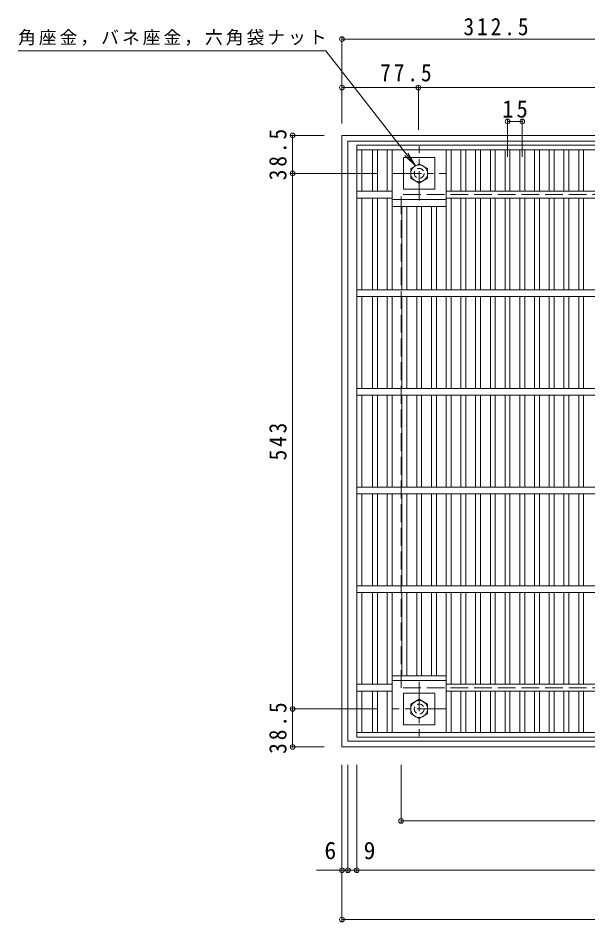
# Model space of a CAD drawing. Units: millimetres at full size, sheet at 1:6; some dimension numbers follow another scale. Extents: x -1032 to 1033, y -829 to 778.
# Drawn here: x -1032 to -454, y -246 to 670 of the extents above; entities that cross this region are included whole.
import ezdxf
from ezdxf.enums import TextEntityAlignment as Align

# ---------------------------------------------------------------- set-up
doc = ezdxf.new("R2010")
doc.units = ezdxf.units.MM
doc.header["$LTSCALE"] = 6
doc.header["$PDMODE"] = 32
doc.header["$PDSIZE"] = 4.8
for name, pattern in [('CHAIN1', [8, 5, -1, 1, -1]), ('DASHED1', [1.8, 1.2, -0.6]), ('DASHED3', [4, 3, -1])]:
    doc.linetypes.add(name, pattern=pattern)
for name, color, linetype, lineweight in [('E-1', 2, 'Continuous', 9), ('E-2', 3, 'Continuous', 9), ('E-4', 7, 'Continuous', 9), ('E-5', 7, 'Continuous', 9)]:
    doc.layers.add(name, color=color, linetype=linetype, lineweight=lineweight)
doc.styles.add('ＭＳ ゴシック', font='')
doc.styles.get('ＭＳ ゴシック').set_extended_font_data('MS Gothic')

msp = doc.modelspace()

# ---------------------------------------------------------------- linework, layer by layer
at = {"layer": 'E-1'}
for p, q in [((-703.126, -69.054), (-703.126, 550.946)), ((-83.126, 550.946), (-703.126, 550.946)), ((-697.126, -63.054), (-697.126, 544.946)), ((-89.126, 544.946), (-697.126, 544.946)), ((-640.826, 528.446), (-608.826, 528.446)), ((-640.826, 496.446), (-640.826, 528.446)), ((-608.826, 528.446), (-608.826, 496.446)), ((-624.826, 522.261), (-633.326, 517.353)), ((-633.326, 517.353), (-633.326, 507.539)), ((-616.326, 517.353), (-624.826, 522.261)), ((-616.326, 507.539), (-616.326, 517.353)), ((-633.326, 507.539), (-624.826, 502.631)), ((-624.826, 502.631), (-616.326, 507.539)), ((-608.826, 496.446), (-640.826, 496.446)), ((-640.826, -46.554), (-640.826, -14.554)), ((-640.826, -14.554), (-608.826, -14.554)), ((-608.826, -14.554), (-608.826, -46.554)), ((-624.826, -20.739), (-633.326, -25.646)), ((-633.326, -25.646), (-633.326, -35.461)), ((-616.326, -25.646), (-624.826, -20.739)), ((-616.326, -35.461), (-616.326, -25.646)), ((-633.326, -35.461), (-624.826, -40.369)), ((-624.826, -40.369), (-616.326, -35.461)), ((-608.826, -46.554), (-640.826, -46.554)), ((-89.126, -63.054), (-697.126, -63.054)), ((-83.126, -69.054), (-703.126, -69.054))]:
    msp.add_line(p, q, dxfattribs=at)
at = {"layer": 'E-1', "linetype": 'CHAIN1'}
for p, q in [((-624.826, 484.809), (-624.826, 540.083)), ((-652.463, 512.446), (-597.189, 512.446)), ((-624.826, -2.917), (-624.826, -58.191)), ((-597.189, -30.554), (-652.463, -30.554))]:
    msp.add_line(p, q, dxfattribs=at)
at = {"layer": 'E-1', "linetype": 'DASHED3'}
for p, q in [((-643.126, -9.054), (-643.126, 490.946)), ((-143.126, 490.946), (-643.126, 490.946)), ((-143.126, -9.054), (-643.126, -9.054))]:
    msp.add_line(p, q, dxfattribs=at)
at = {"layer": 'E-1'}
for centre in [(-624.826, 512.446), (-624.826, -30.554)]:
    msp.add_circle(centre, 8.5, dxfattribs=at)
at = {"layer": 'E-1', "linetype": 'DASHED1'}
for centre in [(-624.826, 512.446), (-624.826, -30.554)]:
    msp.add_circle(centre, 5, dxfattribs=at)
at = {"layer": 'E-2'}
for p, q in [((-688.126, -59.054), (-688.126, 540.946)), ((-688.126, 536.447), (-98.126, 536.447)), ((-683.126, 494.446), (-683.126, 536.447)), ((-672.185, 494.446), (-672.185, 536.447)), ((-667.186, 494.446), (-667.186, 536.447)), ((-657.246, 494.446), (-657.246, 536.447)), ((-652.246, 394.446), (-652.246, 536.447)), ((-597.486, 394.446), (-597.486, 536.447)), ((-592.486, 494.446), (-592.486, 536.447)), ((-582.546, 494.446), (-582.546, 536.447)), ((-577.546, 494.446), (-577.546, 536.447)), ((-567.606, 494.446), (-567.606, 536.447)), ((-562.606, 494.446), (-562.606, 536.447)), ((-552.666, 494.446), (-552.666, 536.447)), ((-547.666, 494.446), (-547.666, 536.447)), ((-537.726, 494.446), (-537.726, 536.447)), ((-532.726, 494.446), (-532.726, 536.447)), ((-522.786, 494.446), (-522.786, 536.447)), ((-517.786, 494.446), (-517.786, 536.447)), ((-507.846, 494.446), (-507.846, 536.447)), ((-502.846, 494.446), (-502.846, 536.447)), ((-492.906, 494.446), (-492.906, 536.447)), ((-487.906, 494.446), (-487.906, 536.447)), ((-477.966, 494.446), (-477.966, 536.447)), ((-472.965, 494.446), (-472.965, 536.447)), ((-463.025, 494.446), (-463.025, 536.447)), ((-458.026, 494.446), (-458.026, 536.447)), ((-652.246, 494.446), (-688.126, 494.446)), ((-652.246, 487.446), (-688.126, 487.446)), ((-683.126, 394.446), (-683.126, 487.446)), ((-672.185, 394.446), (-672.185, 487.446)), ((-667.186, 394.446), (-667.186, 487.446)), ((-657.246, 394.446), (-657.246, 487.446)), ((-652.246, 485.946), (-597.486, 485.946)), ((-189.165, 494.446), (-597.486, 494.446)), ((-189.165, 487.446), (-597.486, 487.446)), ((-592.486, 394.446), (-592.486, 487.446)), ((-582.546, 394.446), (-582.546, 487.446)), ((-577.546, 394.446), (-577.546, 487.446)), ((-567.606, 394.446), (-567.606, 487.446)), ((-562.606, 394.446), (-562.606, 487.446)), ((-552.666, 394.446), (-552.666, 487.446)), ((-547.666, 394.446), (-547.666, 487.446)), ((-537.726, 394.446), (-537.726, 487.446)), ((-532.726, 394.446), (-532.726, 487.446)), ((-522.786, 394.446), (-522.786, 487.446)), ((-517.786, 394.446), (-517.786, 487.446)), ((-507.846, 394.446), (-507.846, 487.446)), ((-502.846, 394.446), (-502.846, 487.446)), ((-492.906, 394.446), (-492.906, 487.446)), ((-487.906, 394.446), (-487.906, 487.446)), ((-477.966, 394.446), (-477.966, 487.446)), ((-472.965, 394.446), (-472.965, 487.446)), ((-463.025, 394.446), (-463.025, 487.446)), ((-458.026, 394.446), (-458.026, 487.446)), ((-652.246, 478.946), (-597.486, 478.946)), ((-642.306, 394.446), (-642.306, 478.946)), ((-637.305, 394.446), (-637.305, 478.946)), ((-627.366, 394.446), (-627.366, 478.946)), ((-622.366, 394.446), (-622.366, 478.946)), ((-612.426, 394.446), (-612.426, 478.946)), ((-607.426, 394.446), (-607.426, 478.946)), ((-98.126, 394.446), (-688.126, 394.446)), ((-98.126, 387.446), (-688.126, 387.446)), ((-683.126, 294.446), (-683.126, 387.446)), ((-672.185, 294.446), (-672.185, 387.446)), ((-667.186, 294.446), (-667.186, 387.446)), ((-657.246, 294.446), (-657.246, 387.446)), ((-652.246, 294.446), (-652.246, 387.446)), ((-642.306, 294.446), (-642.306, 387.446)), ((-637.305, 294.446), (-637.305, 387.446)), ((-627.366, 294.446), (-627.366, 387.446)), ((-622.366, 294.446), (-622.366, 387.446)), ((-612.426, 294.446), (-612.426, 387.446)), ((-607.426, 294.446), (-607.426, 387.446)), ((-597.486, 294.446), (-597.486, 387.446)), ((-592.486, 294.446), (-592.486, 387.446)), ((-582.546, 294.446), (-582.546, 387.446)), ((-577.546, 294.446), (-577.546, 387.446)), ((-567.606, 294.446), (-567.606, 387.446)), ((-562.606, 294.446), (-562.606, 387.446)), ((-552.666, 294.446), (-552.666, 387.446)), ((-547.666, 294.446), (-547.666, 387.446)), ((-537.726, 294.446), (-537.726, 387.446)), ((-532.726, 294.446), (-532.726, 387.446)), ((-522.786, 294.446), (-522.786, 387.446)), ((-517.786, 294.446), (-517.786, 387.446)), ((-507.846, 294.446), (-507.846, 387.446)), ((-502.846, 294.446), (-502.846, 387.446)), ((-492.906, 294.446), (-492.906, 387.446)), ((-487.906, 294.446), (-487.906, 387.446)), ((-477.966, 294.446), (-477.966, 387.446)), ((-472.965, 294.446), (-472.965, 387.446)), ((-463.025, 294.446), (-463.025, 387.446)), ((-458.026, 294.446), (-458.026, 387.446)), ((-98.126, 294.446), (-688.126, 294.446)), ((-98.126, 287.446), (-688.126, 287.446)), ((-683.126, 194.446), (-683.126, 287.446)), ((-672.185, 194.446), (-672.185, 287.446)), ((-667.186, 194.446), (-667.186, 287.446)), ((-657.246, 194.446), (-657.246, 287.446)), ((-652.246, 194.446), (-652.246, 287.446)), ((-642.306, 194.446), (-642.306, 287.446)), ((-637.305, 194.446), (-637.305, 287.446)), ((-627.366, 194.446), (-627.366, 287.446)), ((-622.366, 194.446), (-622.366, 287.446)), ((-612.426, 194.446), (-612.426, 287.446)), ((-607.426, 194.446), (-607.426, 287.446)), ((-597.486, 194.446), (-597.486, 287.446)), ((-592.486, 194.446), (-592.486, 287.446)), ((-582.546, 194.446), (-582.546, 287.446)), ((-577.546, 194.446), (-577.546, 287.446)), ((-567.606, 194.446), (-567.606, 287.446)), ((-562.606, 194.446), (-562.606, 287.446)), ((-552.666, 194.446), (-552.666, 287.446)), ((-547.666, 194.446), (-547.666, 287.446)), ((-537.726, 194.446), (-537.726, 287.446)), ((-532.726, 194.446), (-532.726, 287.446)), ((-522.786, 194.446), (-522.786, 287.446)), ((-517.786, 194.446), (-517.786, 287.446)), ((-507.846, 194.446), (-507.846, 287.446)), ((-502.846, 194.446), (-502.846, 287.446)), ((-492.906, 194.446), (-492.906, 287.446)), ((-487.906, 194.446), (-487.906, 287.446)), ((-477.966, 194.446), (-477.966, 287.446)), ((-472.965, 194.446), (-472.965, 287.446)), ((-463.025, 194.446), (-463.025, 287.446)), ((-458.026, 194.446), (-458.026, 287.446)), ((-98.126, 194.446), (-688.126, 194.446)), ((-98.126, 187.446), (-688.126, 187.446)), ((-683.126, 94.446), (-683.126, 187.446)), ((-672.185, 94.446), (-672.185, 187.446)), ((-667.186, 94.446), (-667.186, 187.446)), ((-657.246, 94.446), (-657.246, 187.446)), ((-652.246, 94.446), (-652.246, 187.446)), ((-642.306, 94.446), (-642.306, 187.446)), ((-637.305, 94.446), (-637.305, 187.446)), ((-627.366, 94.446), (-627.366, 187.446)), ((-622.366, 94.446), (-622.366, 187.446)), ((-612.426, 94.446), (-612.426, 187.446)), ((-607.426, 94.446), (-607.426, 187.446)), ((-597.486, 94.446), (-597.486, 187.446)), ((-592.486, 94.446), (-592.486, 187.446)), ((-582.546, 94.446), (-582.546, 187.446)), ((-577.546, 94.446), (-577.546, 187.446)), ((-567.606, 94.446), (-567.606, 187.446)), ((-562.606, 94.446), (-562.606, 187.446)), ((-552.666, 94.446), (-552.666, 187.446)), ((-547.666, 94.446), (-547.666, 187.446)), ((-537.726, 94.446), (-537.726, 187.446)), ((-532.726, 94.446), (-532.726, 187.446)), ((-522.786, 94.446), (-522.786, 187.446)), ((-517.786, 94.446), (-517.786, 187.446)), ((-507.846, 94.446), (-507.846, 187.446)), ((-502.846, 94.446), (-502.846, 187.446)), ((-492.906, 94.446), (-492.906, 187.446)), ((-487.906, 94.446), (-487.906, 187.446)), ((-477.966, 94.446), (-477.966, 187.446)), ((-472.965, 94.446), (-472.965, 187.446)), ((-463.025, 94.446), (-463.025, 187.446)), ((-458.026, 94.446), (-458.026, 187.446)), ((-98.126, 94.446), (-688.126, 94.446)), ((-98.126, 87.446), (-688.126, 87.446)), ((-683.126, -5.554), (-683.126, 87.446)), ((-672.185, -5.554), (-672.185, 87.446)), ((-667.186, -5.554), (-667.186, 87.446)), ((-657.246, -5.554), (-657.246, 87.446)), ((-652.246, -54.554), (-652.246, 87.446)), ((-642.306, 2.946), (-642.306, 87.446)), ((-637.305, 2.946), (-637.305, 87.446)), ((-627.366, 2.946), (-627.366, 87.446)), ((-622.366, 2.946), (-622.366, 87.446)), ((-612.426, 2.946), (-612.426, 87.446)), ((-607.426, 2.946), (-607.426, 87.446)), ((-597.486, -54.554), (-597.486, 87.446)), ((-592.486, -5.554), (-592.486, 87.446)), ((-582.546, -5.554), (-582.546, 87.446)), ((-577.546, -5.554), (-577.546, 87.446)), ((-567.606, -5.554), (-567.606, 87.446)), ((-562.606, -5.554), (-562.606, 87.446)), ((-552.666, -5.554), (-552.666, 87.446)), ((-547.666, -5.554), (-547.666, 87.446)), ((-537.726, -5.554), (-537.726, 87.446)), ((-532.726, -5.554), (-532.726, 87.446)), ((-522.786, -5.554), (-522.786, 87.446)), ((-517.786, -5.554), (-517.786, 87.446)), ((-507.846, -5.554), (-507.846, 87.446)), ((-502.846, -5.554), (-502.846, 87.446)), ((-492.906, -5.554), (-492.906, 87.446)), ((-487.906, -5.554), (-487.906, 87.446)), ((-477.966, -5.554), (-477.966, 87.446)), ((-472.965, -5.554), (-472.965, 87.446)), ((-463.025, -5.554), (-463.025, 87.446)), ((-458.026, -5.554), (-458.026, 87.446)), ((-652.246, 2.946), (-597.486, 2.946)), ((-652.246, -5.554), (-688.126, -5.554)), ((-652.246, -1.554), (-597.486, -1.554)), ((-189.165, -5.554), (-597.486, -5.554)), ((-652.246, -12.554), (-688.126, -12.554)), ((-683.126, -54.554), (-683.126, -12.554)), ((-672.185, -54.554), (-672.185, -12.554)), ((-667.186, -54.554), (-667.186, -12.554)), ((-657.246, -54.554), (-657.246, -12.554)), ((-189.165, -12.554), (-597.486, -12.554)), ((-592.486, -54.554), (-592.486, -12.554)), ((-582.546, -54.554), (-582.546, -12.554)), ((-577.546, -54.554), (-577.546, -12.554)), ((-567.606, -54.554), (-567.606, -12.554)), ((-562.606, -54.554), (-562.606, -12.554)), ((-552.666, -54.554), (-552.666, -12.554)), ((-547.666, -54.554), (-547.666, -12.554)), ((-537.726, -54.554), (-537.726, -12.554)), ((-532.726, -54.554), (-532.726, -12.554)), ((-522.786, -54.554), (-522.786, -12.554)), ((-517.786, -54.554), (-517.786, -12.554)), ((-507.846, -54.554), (-507.846, -12.554)), ((-502.846, -54.554), (-502.846, -12.554)), ((-492.906, -54.554), (-492.906, -12.554)), ((-487.906, -54.554), (-487.906, -12.554)), ((-477.966, -54.554), (-477.966, -12.554)), ((-472.965, -54.554), (-472.965, -12.554)), ((-463.025, -54.554), (-463.025, -12.554)), ((-458.026, -54.554), (-458.026, -12.554)), ((-98.126, -54.554), (-688.126, -54.554)), ((-98.126, -59.054), (-688.126, -59.054))]:
    msp.add_line(p, q, dxfattribs=at)
msp.add_lwpolyline([(-688.126, 540.946), (-98.126, 540.946), (-98.126, -59.054)], dxfattribs=at)
at = {"layer": 'E-4'}
for p, q in [((-703.126, 650.386), (-703.126, 562.946)), ((-703.126, 648.586), (-390.626, 648.586)), ((-703.126, 599.446), (-625.626, 599.446)), ((-625.626, 601.246), (-625.626, 556.584)), ((-625.626, 599.446), (-160.626, 599.446)), ((-535.226, 566.948), (-535.226, 529.298)), ((-535.226, 565.148), (-520.286, 565.148)), ((-520.286, 566.948), (-520.286, 529.298)), ((-754.926, 550.946), (-721.126, 550.946)), ((-753.126, 512.446), (-753.126, 550.946)), ((-754.926, 512.446), (-667.626, 512.446)), ((-753.126, -30.554), (-753.126, 512.446)), ((-754.926, -30.554), (-667.626, -30.554)), ((-753.126, -69.054), (-753.126, -30.554)), ((-754.926, -69.054), (-721.126, -69.054)), ((-703.126, -245.854), (-703.126, -87.054)), ((-697.126, -195.854), (-697.126, -87.054)), ((-688.126, -195.854), (-688.126, -87.054)), ((-643.126, -145.854), (-643.126, -87.054)), ((-643.126, -144.054), (-143.126, -144.054)), ((-728.788, -194.054), (-697.126, -194.054)), ((-697.126, -194.054), (-688.126, -194.054)), ((-688.126, -194.054), (-98.126, -194.054)), ((-703.126, -244.054), (-83.126, -244.054))]:
    msp.add_line(p, q, dxfattribs=at)
for p in [(-703.126, 648.586), (-703.126, 599.446), (-625.626, 599.446), (-535.226, 565.148), (-520.286, 565.148), (-753.126, 550.946), (-753.126, 512.446), (-753.126, -30.554), (-753.126, -69.054), (-643.126, -144.054), (-703.126, -194.054), (-697.126, -194.054), (-688.126, -194.054), (-703.126, -244.054)]:
    msp.add_point(p, dxfattribs=at)
at = {"layer": 'E-5'}
for p, q in [((-719.575, 636.803), (-1031.575, 636.803)), ((-628.63, 520.065), (-636.225, 533))]:
    msp.add_line(p, q, dxfattribs=at)
msp.add_lwpolyline([(-719.575, 636.803), (-628.63, 520.065), (-639.314, 530.594)], dxfattribs=at)

# ---------------------------------------------------------------- texts
at = {"layer": 'E-4', "color": 2, "style": 'ＭＳ ゴシック'}
for s, p in [('6', (-720.919, -188.054)), ('9', (-681.133, -188.054))]:
    msp.add_text(s, height=17.6, dxfattribs=at).set_placement(p, align=Align.BOTTOM_LEFT)
at = {"layer": 'E-4', "color": 2, "char_height": 17.6, "attachment_point": 7, "style": 'ＭＳ ゴシック'}
for s, insert in [('\\T1.28;\\W0.9;312.5', (-579.876, 652.186)), ('\\T1.28;\\W0.9;77.5', (-664.376, 605.446)), ('\\T1.27;\\W0.95;15', (-540.506, 568.748))]:
    msp.add_mtext(s, dxfattribs=dict(at, insert=insert))
at = {"layer": 'E-4', "color": 2, "char_height": 17.6, "attachment_point": 7, "rotation": 90, "style": 'ＭＳ ゴシック'}
for s, insert in [('\\T1.28;\\W0.9;38.5', (-759.126, 505.446)), ('\\T1.27;\\W0.9;543', (-759.126, 221.446)), ('\\T1.28;\\W0.9;38.5', (-759.126, -76.054))]:
    msp.add_mtext(s, dxfattribs=dict(at, insert=insert))
at = {"layer": 'E-5', "insert": (-1031.575, 641.803), "char_height": 13.2, "attachment_point": 7, "style": 'ＭＳ ゴシック'}
msp.add_mtext('\\T1.17;角座金，バネ座金，六角袋ナット', dxfattribs=at)

doc.saveas('drawing.dxf')
